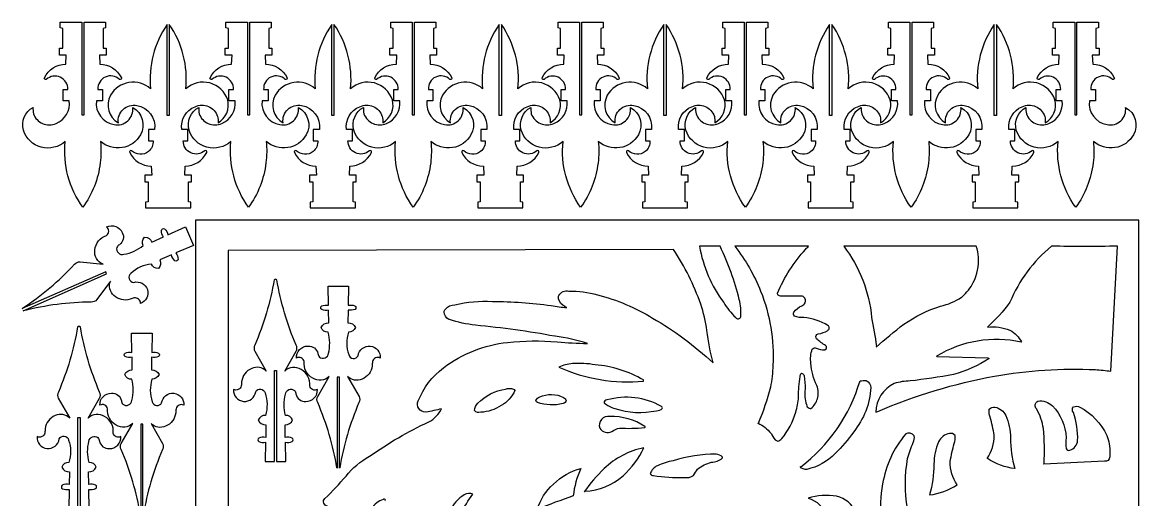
# Model space of a CAD drawing. Header units: millimetres. Extents: x -497 to 497, y -981 to 981.
# Drawn here: x -497 to 497, y 555 to 981 of the extents above; entities that cross this region are included whole.
import ezdxf

# ---------------------------------------------------------------- set-up
doc = ezdxf.new("R2010")
doc.units = ezdxf.units.MM
doc.layers.add('Image', color=70, linetype='Continuous')

msp = doc.modelspace()

# ---------------------------------------------------------------- linework, layer by layer
at = {"layer": 'Image'}
for points in [[(-427.74, 855.37, -0.125752), (-443.24, 815.75, -0.183089), (-458.94, 874.56, -0.543378), (-496.21, 884.46, -0.342025), (-487.63, 904.89, 0.070962), (-487.18, 899.17, 0.442806), (-467.13, 890.51, 0.342044), (-455.31, 910.71), (-460.66, 910.71), (-460.66, 920.91), (-456.68, 920.91, 0.668348), (-475.84, 929.75, -0.693962), (-477.53, 931.33, -0.285476), (-458.29, 943.48), (-457.95, 951.51), (-464.01, 951.51), (-464.01, 957.62), (-461.2, 957.62), (-461.2, 975.23), (-463.36, 975.71), (-463.36, 980.75), (-444.22, 980.75), (-444.22, 898.27), (-442.21, 898.27), (-442.21, 980.75), (-423.12, 980.75), (-423.12, 975.71), (-425.28, 975.23), (-425.28, 957.62), (-422.47, 957.62), (-422.47, 951.51), (-428.52, 951.51), (-428.18, 943.48, -0.285657), (-408.94, 931.33, -0.693962), (-410.63, 929.75, 0.690194), (-429.79, 920.91), (-425.81, 920.91), (-425.81, 910.71), (-431.16, 910.71, 0.402273), (-415.39, 889.46, 0.514022), (-398.84, 904.89, -0.411255), (-391.84, 880.36, -0.476881), (-427.54, 874.56, -0.056015)], [(-384.79, 865.56, -0.382105), (-399.83, 866.25, 0.693962), (-401.52, 864.67, 0.285657), (-382.28, 852.53), (-381.94, 844.5), (-388, 844.5), (-388, 838.38), (-385.18, 838.38), (-385.18, 820.77), (-387.35, 820.3), (-387.35, 815.25), (-347.11, 815.25), (-347.11, 820.3), (-349.27, 820.77), (-349.27, 838.38), (-346.46, 838.38), (-346.46, 844.5), (-352.51, 844.5), (-352.17, 852.53, 0.285476), (-332.93, 864.67, 0.693962), (-334.62, 866.25, -0.668348), (-353.78, 875.1), (-349.8, 875.1), (-349.8, 885.29), (-355.15, 885.29, -0.342044), (-343.33, 905.5, -0.442806), (-323.28, 896.84, -0.070962), (-322.83, 891.11, 0.342025), (-314.25, 911.54, 0.543378), (-351.52, 921.45, 0.177955), (-366.24, 978.86), (-366.24, 897.74), (-368.25, 897.74), (-368.25, 978.79, 0.17769), (-382.93, 921.45, 0.476881), (-418.62, 915.64, 0.411255), (-411.62, 891.11, -0.514022), (-395.08, 906.55, -0.402273), (-379.3, 885.29), (-384.65, 885.29), (-384.65, 875.1), (-380.67, 875.1, -0.243794)], [(-280.15, 855.37, -0.125752), (-295.64, 815.75, -0.183089), (-311.34, 874.56, -0.543378), (-348.62, 884.46, -0.342025), (-340.04, 904.89, 0.070962), (-339.59, 899.17, 0.442806), (-319.53, 890.51, 0.342044), (-307.72, 910.71), (-313.07, 910.71), (-313.07, 920.91), (-309.09, 920.91, 0.668348), (-328.25, 929.75, -0.693962), (-329.93, 931.33, -0.285476), (-310.7, 943.48), (-310.36, 951.51), (-316.41, 951.51), (-316.41, 957.62), (-313.6, 957.62), (-313.6, 975.23), (-315.76, 975.71), (-315.76, 980.75), (-296.63, 980.75), (-296.63, 898.27), (-294.62, 898.27), (-294.62, 980.75), (-275.52, 980.75), (-275.52, 975.71), (-277.68, 975.23), (-277.68, 957.62), (-274.87, 957.62), (-274.87, 951.51), (-280.93, 951.51), (-280.59, 943.48, -0.285657), (-261.35, 931.33, -0.693962), (-263.04, 929.75, 0.690194), (-282.2, 920.91), (-278.22, 920.91), (-278.22, 910.71), (-283.57, 910.71, 0.402273), (-267.79, 889.46, 0.514022), (-251.25, 904.89, -0.411255), (-244.25, 880.36, -0.476881), (-279.94, 874.56, -0.056015)], [(-238.1, 865.56, -0.382105), (-253.13, 866.25, 0.693962), (-254.82, 864.67, 0.285657), (-235.59, 852.53), (-235.25, 844.5), (-241.3, 844.5), (-241.3, 838.38), (-238.49, 838.38), (-238.49, 820.77), (-240.65, 820.3), (-240.65, 815.25), (-200.41, 815.25), (-200.41, 820.3), (-202.57, 820.77), (-202.57, 838.38), (-199.76, 838.38), (-199.76, 844.5), (-205.81, 844.5), (-205.47, 852.53, 0.285476), (-186.24, 864.67, 0.693962), (-187.93, 866.25, -0.668348), (-207.09, 875.1), (-203.11, 875.1), (-203.11, 885.29), (-208.45, 885.29, -0.342044), (-196.64, 905.5, -0.442806), (-176.59, 896.84, -0.070962), (-176.13, 891.11, 0.342025), (-167.55, 911.54, 0.543378), (-204.83, 921.45, 0.177955), (-219.55, 978.86), (-219.55, 897.74), (-221.56, 897.74), (-221.56, 978.79, 0.17769), (-236.23, 921.45, 0.476881), (-271.93, 915.64, 0.411255), (-264.93, 891.11, -0.514022), (-248.38, 906.55, -0.402273), (-232.61, 885.29), (-237.96, 885.29), (-237.96, 875.1), (-233.97, 875.1, -0.243794)], [(-133.45, 855.37, -0.125752), (-148.95, 815.75, -0.183089), (-164.65, 874.56, -0.543378), (-201.93, 884.46, -0.342025), (-193.34, 904.89, 0.070962), (-192.89, 899.17, 0.442806), (-172.84, 890.51, 0.342044), (-161.02, 910.71), (-166.37, 910.71), (-166.37, 920.91), (-162.39, 920.91, 0.668348), (-181.55, 929.75, -0.693962), (-183.24, 931.33, -0.285476), (-164.01, 943.48), (-163.67, 951.51), (-169.72, 951.51), (-169.72, 957.62), (-166.91, 957.62), (-166.91, 975.23), (-169.07, 975.71), (-169.07, 980.75), (-149.93, 980.75), (-149.93, 898.27), (-147.92, 898.27), (-147.92, 980.75), (-128.83, 980.75), (-128.83, 975.71), (-130.99, 975.23), (-130.99, 957.62), (-128.18, 957.62), (-128.18, 951.51), (-134.23, 951.51), (-133.89, 943.48, -0.285657), (-114.66, 931.33, -0.693962), (-116.34, 929.75, 0.690194), (-135.51, 920.91), (-131.52, 920.91), (-131.52, 910.71), (-136.87, 910.71, 0.402273), (-121.1, 889.46, 0.514022), (-104.55, 904.89, -0.411255), (-97.55, 880.36, -0.476881), (-133.25, 874.56, -0.056015)], [(-89.01, 865.56, -0.382105), (-104.05, 866.25, 0.693962), (-105.74, 864.67, 0.285657), (-86.5, 852.53), (-86.16, 844.5), (-92.21, 844.5), (-92.21, 838.38), (-89.4, 838.38), (-89.4, 820.77), (-91.56, 820.3), (-91.56, 815.25), (-51.32, 815.25), (-51.32, 820.3), (-53.48, 820.77), (-53.48, 838.38), (-50.67, 838.38), (-50.67, 844.5), (-56.73, 844.5), (-56.39, 852.53, 0.285476), (-37.15, 864.67, 0.693962), (-38.84, 866.25, -0.668348), (-58, 875.1), (-54.02, 875.1), (-54.02, 885.29), (-59.37, 885.29, -0.342044), (-47.55, 905.5, -0.442806), (-27.5, 896.84, -0.070962), (-27.05, 891.11, 0.342025), (-18.47, 911.54, 0.543378), (-55.74, 921.45, 0.177955), (-70.46, 978.86), (-70.46, 897.74), (-72.47, 897.74), (-72.47, 978.79, 0.17769), (-87.14, 921.45, 0.476881), (-122.84, 915.64, 0.411255), (-115.84, 891.11, -0.514022), (-99.29, 906.55, -0.402273), (-83.52, 885.29), (-88.87, 885.29), (-88.87, 875.1), (-84.89, 875.1, -0.243794)], [(15.63, 855.37, -0.125752), (0.14, 815.75, -0.183089), (-15.56, 874.56, -0.543378), (-52.84, 884.46, -0.342025), (-44.26, 904.89, 0.070962), (-43.81, 899.17, 0.442806), (-23.75, 890.51, 0.342044), (-11.94, 910.71), (-17.29, 910.71), (-17.29, 920.91), (-13.3, 920.91, 0.668348), (-32.47, 929.75, -0.693962), (-34.15, 931.33, -0.285476), (-14.92, 943.48), (-14.58, 951.51), (-20.63, 951.51), (-20.63, 957.62), (-17.82, 957.62), (-17.82, 975.23), (-19.98, 975.71), (-19.98, 980.75), (-0.84, 980.75), (-0.84, 898.27), (1.17, 898.27), (1.17, 980.75), (20.26, 980.75), (20.26, 975.71), (18.1, 975.23), (18.1, 957.62), (20.91, 957.62), (20.91, 951.51), (14.86, 951.51), (15.2, 943.48, -0.285657), (34.43, 931.33, -0.693962), (32.74, 929.75, 0.690194), (13.58, 920.91), (17.56, 920.91), (17.56, 910.71), (12.21, 910.71, 0.402273), (27.99, 889.46, 0.514022), (44.53, 904.89, -0.411255), (51.53, 880.36, -0.476881), (15.84, 874.56, -0.056015)], [(57.68, 865.56, -0.382105), (42.65, 866.25, 0.693962), (40.96, 864.67, 0.285657), (60.19, 852.53), (60.53, 844.5), (54.48, 844.5), (54.48, 838.38), (57.29, 838.38), (57.29, 820.77), (55.13, 820.3), (55.13, 815.25), (95.37, 815.25), (95.37, 820.3), (93.21, 820.77), (93.21, 838.38), (96.02, 838.38), (96.02, 844.5), (89.97, 844.5), (90.31, 852.53, 0.285476), (109.54, 864.67, 0.693962), (107.85, 866.25, -0.668348), (88.69, 875.1), (92.68, 875.1), (92.68, 885.29), (87.33, 885.29, -0.342044), (99.14, 905.5, -0.442806), (119.2, 896.84, -0.070962), (119.65, 891.11, 0.342025), (128.23, 911.54, 0.543378), (90.95, 921.45, 0.177955), (76.23, 978.86), (76.23, 897.74), (74.22, 897.74), (74.22, 978.79, 0.17769), (59.55, 921.45, 0.476881), (23.86, 915.64, 0.411255), (30.86, 891.11, -0.514022), (47.4, 906.55, -0.402273), (63.17, 885.29), (57.83, 885.29), (57.83, 875.1), (61.81, 875.1, -0.243794)], [(162.33, 855.37, -0.125752), (146.83, 815.75, -0.183089), (131.13, 874.56, -0.543378), (93.86, 884.46, -0.342025), (102.44, 904.89, 0.070962), (102.89, 899.17, 0.442806), (122.94, 890.51, 0.342044), (134.76, 910.71), (129.41, 910.71), (129.41, 920.91), (133.39, 920.91, 0.668348), (114.23, 929.75, -0.693962), (112.54, 931.33, -0.285476), (131.77, 943.48), (132.11, 951.51), (126.06, 951.51), (126.06, 957.62), (128.87, 957.62), (128.87, 975.23), (126.71, 975.71), (126.71, 980.75), (145.85, 980.75), (145.85, 898.27), (147.86, 898.27), (147.86, 980.75), (166.95, 980.75), (166.95, 975.71), (164.79, 975.23), (164.79, 957.62), (167.6, 957.62), (167.6, 951.51), (161.55, 951.51), (161.89, 943.48, -0.285657), (181.12, 931.33, -0.693962), (179.44, 929.75, 0.690194), (160.27, 920.91), (164.26, 920.91), (164.26, 910.71), (158.91, 910.71, 0.402273), (174.68, 889.46, 0.514022), (191.23, 904.89, -0.411255), (198.23, 880.36, -0.476881), (162.53, 874.56, -0.056015)], [(205.28, 865.56, -0.382105), (190.24, 866.25, 0.693962), (188.55, 864.67, 0.285657), (207.79, 852.53), (208.13, 844.5), (202.07, 844.5), (202.07, 838.38), (204.88, 838.38), (204.88, 820.77), (202.72, 820.3), (202.72, 815.25), (242.96, 815.25), (242.96, 820.3), (240.8, 820.77), (240.8, 838.38), (243.61, 838.38), (243.61, 844.5), (237.56, 844.5), (237.9, 852.53, 0.285476), (257.14, 864.67, 0.693962), (255.45, 866.25, -0.668348), (236.29, 875.1), (240.27, 875.1), (240.27, 885.29), (234.92, 885.29, -0.342044), (246.73, 905.5, -0.442806), (266.79, 896.84, -0.070962), (267.24, 891.11, 0.342025), (275.82, 911.54, 0.543378), (238.54, 921.45, 0.177955), (223.83, 978.86), (223.83, 897.74), (221.82, 897.74), (221.82, 978.79, 0.17769), (207.14, 921.45, 0.476881), (171.45, 915.64, 0.411255), (178.45, 891.11, -0.514022), (194.99, 906.55, -0.402273), (210.77, 885.29), (205.42, 885.29), (205.42, 875.1), (209.4, 875.1, -0.243794)], [(309.92, 855.37, -0.125752), (294.43, 815.75, -0.183089), (278.72, 874.56, -0.543378), (241.45, 884.46, -0.342025), (250.03, 904.89, 0.070962), (250.48, 899.17, 0.442806), (270.53, 890.51, 0.342044), (282.35, 910.71), (277, 910.71), (277, 920.91), (280.98, 920.91, 0.668348), (261.82, 929.75, -0.693962), (260.13, 931.33, -0.285476), (279.37, 943.48), (279.71, 951.51), (273.66, 951.51), (273.66, 957.62), (276.47, 957.62), (276.47, 975.23), (274.31, 975.71), (274.31, 980.75), (293.44, 980.75), (293.44, 898.27), (295.45, 898.27), (295.45, 980.75), (314.55, 980.75), (314.55, 975.71), (312.38, 975.23), (312.38, 957.62), (315.2, 957.62), (315.2, 951.51), (309.14, 951.51), (309.48, 943.48, -0.285657), (328.72, 931.33, -0.693962), (327.03, 929.75, 0.690194), (307.87, 920.91), (311.85, 920.91), (311.85, 910.71), (306.5, 910.71, 0.402273), (322.28, 889.46, 0.514022), (338.82, 904.89, -0.411255), (345.82, 880.36, -0.476881), (310.13, 874.56, -0.056015)], [(351.97, 865.56, -0.382105), (336.93, 866.25, 0.693962), (335.25, 864.67, 0.285657), (354.48, 852.53), (354.82, 844.5), (348.77, 844.5), (348.77, 838.38), (351.58, 838.38), (351.58, 820.77), (349.42, 820.3), (349.42, 815.25), (389.66, 815.25), (389.66, 820.3), (387.5, 820.77), (387.5, 838.38), (390.31, 838.38), (390.31, 844.5), (384.26, 844.5), (384.6, 852.53, 0.285476), (403.83, 864.67, 0.693962), (402.14, 866.25, -0.668348), (382.98, 875.1), (386.96, 875.1), (386.96, 885.29), (381.61, 885.29, -0.342044), (393.43, 905.5, -0.442806), (413.48, 896.84, -0.070962), (413.93, 891.11, 0.342025), (422.52, 911.54, 0.543378), (385.24, 921.45, 0.177955), (370.52, 978.86), (370.52, 897.74), (368.51, 897.74), (368.51, 978.79, 0.17769), (353.84, 921.45, 0.476881), (318.14, 915.64, 0.411255), (325.14, 891.11, -0.514022), (341.69, 906.55, -0.402273), (357.46, 885.29), (352.11, 885.29), (352.11, 875.1), (356.1, 875.1, -0.243794)], [(456.62, 855.37, -0.125752), (441.12, 815.75, -0.183089), (425.42, 874.56, -0.543378), (388.14, 884.46, -0.342025), (396.72, 904.89, 0.070962), (397.17, 899.17, 0.442806), (417.23, 890.51, 0.342044), (429.04, 910.71), (423.69, 910.71), (423.69, 920.91), (427.68, 920.91, 0.668348), (408.52, 929.75, -0.693962), (406.83, 931.33, -0.285476), (426.06, 943.48), (426.4, 951.51), (420.35, 951.51), (420.35, 957.62), (423.16, 957.62), (423.16, 975.23), (421, 975.71), (421, 980.75), (440.14, 980.75), (440.14, 898.27), (442.15, 898.27), (442.15, 980.75), (461.24, 980.75), (461.24, 975.71), (459.08, 975.23), (459.08, 957.62), (461.89, 957.62), (461.89, 951.51), (455.84, 951.51), (456.18, 943.48, -0.285657), (475.41, 931.33, -0.693962), (473.72, 929.75, 0.690194), (454.56, 920.91), (458.55, 920.91), (458.55, 910.71), (453.2, 910.71, 0.402273), (468.97, 889.46, 0.514022), (485.52, 904.89, -0.411255), (492.52, 880.36, -0.476881), (456.82, 874.56, -0.056015)], [(-422.1, 756.31), (-422.91, 758.15), (-497.14, 725.4, -0.210658), (-497.02, 725.71, 0.059291), (-450.63, 764.9, -0.248044), (-445.65, 767.15), (-425.27, 764.96, -0.35116), (-432.51, 777.72, -0.304334), (-422.17, 790.69, 0.502435), (-422.03, 798.24, -0.435338), (-408.12, 793.18, -0.382908), (-410.67, 782.39, 0.133888), (-412.96, 779.94, 0.600156), (-406.66, 773.9, 0.13246), (-389.47, 781.68, -0.331722), (-388.25, 789.07, -0.340003), (-381.67, 784.54), (-371.29, 789.37, -0.183169), (-373.23, 795.12, -0.599927), (-370.46, 796.42, -0.176895), (-367.47, 791.15), (-351.94, 798.37), (-344.55, 781.63), (-360.36, 775.03, -0.180821), (-358.47, 769.35, -0.599927), (-361.24, 768.05, -0.179213), (-364.25, 773.41), (-374.81, 769, -0.340003), (-375.9, 761.08, -0.28982), (-382.19, 765.16, 0.166429), (-400.37, 756.86, 0.704438), (-397.95, 748.81, -0.969952), (-391.9, 729.95, 0.483016), (-397.57, 734.94, 0.02743), (-401.16, 733.71, -0.277564), (-415.55, 737.14, -0.318641), (-418.67, 749.99), (-430.79, 733.46, -0.248044), (-435.81, 731.3, 0.059291), (-496.02, 723.45, -0.209547), (-496.33, 723.56)], [(124.35, 781.02), (105.99, 781.02, 0.118135), (127.56, 730.86, 0.075309), (138.25, 717.61, 0.672115), (142.81, 718.15, 0.083037), (141.44, 733.53, 0.051176)], [(203.03, 781.02), (137.46, 781.02, -0.071419), (160.45, 740.91, -0.107822), (171.43, 674.8, -0.031288), (169.22, 655.27, -0.032142), (158.25, 622.86), (158.13, 623.32, -0.120439), (169.55, 614.22, -0.013297), (170.48, 612.95, 0.208119), (175.04, 607.55, 0.016082), (175.59, 607.3, 0.234395), (179.28, 609.43, 0.099653), (191.72, 632.93, 0.053086), (194.23, 646.58, -0.042046), (195.6, 664.86, -0.211011), (196.71, 667.83, -0.243397), (199.06, 666.01, -0.047965), (199.25, 665.47, -0.035683), (199.99, 653.47, 0.109794), (201.33, 639.83, 0.307912), (203.65, 636.58, 0.104013), (205.23, 636.34, 0.14732), (211.05, 645.05, 0.173925), (210.46, 656.88, -0.09936), (205.25, 676.63, -0.11628), (206.35, 689.22, -0.313145), (210.01, 690.24, 0.149086), (217.65, 688.79, 0.315525), (219.21, 690.49, 0.275593), (218.34, 692.36, -0.056456), (210.32, 698.5, -0.436023), (210.63, 702.35, -0.099829), (211.68, 702.88, 0.106417), (220.18, 705.93, 0.536182), (220.39, 710.47, 0.112539), (198.87, 717.51, -0.13085), (190.66, 718.81, -0.314406), (190.12, 722.29, -0.132601), (197.11, 727.99, 0.225376), (200.1, 730.63, 0.326161), (198.84, 735.72, 0.067449), (197.72, 736.42, 0.00482), (178.02, 736.54, -0.266886), (175.76, 738, -0.116263), (175.49, 739.1, -0.085397), (200.41, 778.22, -0.006839)], [(234.5, 781.02, -0.068849), (251.37, 750.88, -0.07056), (259.3, 717.44, -0.012715), (263.65, 692), (263.41, 691.08, -0.019744), (287.89, 711.45, -0.070182), (320.67, 727.69, 0.091664), (339.35, 735.49), (339.91, 735.86, 0.092646), (349.88, 748.8, 0.138231), (354.44, 771.22, 0.059173), (352.52, 781.02)], [(264.77, 633.65, -0.055717), (368.68, 665.23, -0.055341), (458.57, 670.97, -0.026801), (472.41, 669.51), (478.41, 781.02, -0.00537), (419.4, 781.02, 0.11968), (382.51, 731.23, -0.056099), (362.52, 708.95, -0.123532), (382.5, 706.2, -0.13944), (392.85, 695.75), (392.51, 695.42, 0.195549), (317.11, 682.87), (317.46, 682.71), (362.69, 681.57), (363.91, 680.92, -0.079667), (332.22, 666.72, -0.018908), (293.51, 660.86, 0.074719), (279.41, 658.61, 0.284008), (263.03, 633)], [(-272.68, 670.33), (-270.67, 670.33), (-270.67, 589.1), (-262.52, 589.1), (-262.86, 606.23, 0.176895), (-256.83, 606.84, 0.599927), (-256.9, 609.89, 0.183169), (-262.94, 610.44), (-263.17, 621.88, 0.340003), (-256.37, 626.07, 0.331722), (-262.64, 630.18, -0.13246), (-262.82, 649.04, -0.600156), (-254.75, 652.36, -0.133888), (-253.43, 649.29, 0.382908), (-244.59, 642.59, 0.435338), (-234.34, 653.28, -0.502435), (-241.2, 656.46, 0.304334), (-248.89, 671.15, 0.35116), (-263.48, 669.68), (-253.26, 687.44, 0.248044), (-253.3, 692.9, -0.059291), (-270.43, 751.16, 0.319458), (-272.9, 751.16, -0.059291), (-290.03, 692.9, 0.248044), (-290.08, 687.44), (-279.85, 669.68, 0.318641), (-292.86, 672.02, 0.277564), (-301.81, 660.23, -0.02743), (-302.13, 656.46, -0.483016), (-308.99, 653.28, 0.969952), (-289.29, 651.2, -0.704438), (-280.95, 650.17, -0.166429), (-280.69, 630.18, 0.331722), (-286.96, 626.07, 0.340003), (-280.16, 621.88), (-280.39, 610.44, 0.179213), (-286.51, 609.85, 0.599927), (-286.43, 606.79, 0.180821), (-280.47, 606.23), (-280.81, 589.1), (-272.68, 589.1)], [(-214.67, 664.32), (-216.68, 664.32), (-216.68, 583.18, -0.210658), (-216.92, 583.41, 0.059291), (-234.04, 641.67, -0.248044), (-234.09, 647.14), (-223.86, 664.9, -0.35116), (-238.45, 663.43, -0.304334), (-246.14, 678.12, 0.502435), (-253, 681.3, -0.435338), (-242.76, 691.99, -0.382908), (-233.91, 685.29, 0.133888), (-232.59, 682.22, 0.600156), (-224.52, 685.54, 0.13246), (-224.7, 704.4, -0.331722), (-230.98, 708.51, -0.340003), (-224.17, 712.7), (-224.4, 724.14, -0.183169), (-230.45, 724.69, -0.599927), (-230.52, 727.74, -0.176895), (-224.48, 728.35), (-224.82, 745.48), (-206.53, 745.48), (-206.87, 728.35, -0.180821), (-200.91, 727.79, -0.599927), (-200.84, 724.73, -0.179213), (-206.95, 724.14), (-207.18, 712.7, -0.340003), (-200.38, 708.51, -0.28982), (-206.65, 704.4, 0.166429), (-206.39, 684.41, 0.704438), (-198.06, 683.38, -0.969952), (-178.35, 681.3, 0.483016), (-185.21, 678.12, 0.02743), (-185.54, 674.35, -0.277564), (-194.48, 662.56, -0.318641), (-207.49, 664.9), (-197.27, 647.14, -0.248044), (-197.32, 641.67, 0.059291), (-214.44, 583.41, -0.209547), (-214.67, 583.18)], [(56.04, 661.81, 0.109794), (12.97, 675.32, 0.056179), (-7.2, 676.46, 0.066282), (-19.22, 673.33, 0.132276), (56.16, 660.77, 0.176858)], [(196, 584.14, 0.158687), (248.95, 660.89, -0.083571), (254.57, 661.17, -0.27766), (258.56, 654.95, -0.158514), (243.3, 615.58, -0.045285), (226.65, 595.94, -0.147818), (201.71, 582.06, -0.311336), (195.78, 584.52)], [(-58.5, 652.51, -0.173408), (-70.64, 638.93, -0.130482), (-88.91, 632.95, -0.287618), (-94.43, 634.44, -0.180791), (-91.49, 641.06, -0.158045), (-66.71, 653.68, -0.14817), (-59.76, 653.61, -0.127873)], [(-12.7, 643.35, -0.269196), (-15.55, 640.77, -0.15087), (-38.3, 641.7, -0.142232), (-39.73, 643.33, -0.239256), (-36.33, 646.64, -0.229891), (-15.17, 646.15, -0.164868)], [(72.87, 636.23, 0.399385), (72.06, 638.22, 0.199752), (23.58, 643.96, 0.485403), (21.14, 641.15, 0.101265), (30.58, 636.33, 0.132419), (67.66, 634.34, 0.175719)], [(362.16, 591.78, 0.1557), (368.53, 612.46, 0.016663), (364.99, 628.55, -0.14797), (364.12, 635.6, -0.305411), (369.13, 637.48, -0.233597), (378.82, 630.17, -0.096163), (382.99, 610.1, 0.063277), (386.79, 582.67), (386.91, 582.67, -0.114416), (362.4, 591.66)], [(412.96, 587.37, 0.034011), (412.3, 618.38, 0.094734), (406.34, 635.71, -0.504838), (407.38, 642.92, -0.237109), (420.35, 638.68, -0.181586), (432.53, 610.26, 0.070621), (432.65, 600.58, 0.426753), (435.79, 599.19, 0.308438), (442.78, 607.68, 0.091465), (438.98, 632.67, -0.371966), (439.1, 637.83, -0.216292), (444.83, 637.59, -0.16251), (468.71, 612.37, -0.109609), (471.36, 596.7, -0.218881), (469.89, 589.92, -0.190384), (466.69, 589.33), (412.61, 586.55, 0.037992)], [(57, 619.4, 0.874802), (57.28, 620.29, 0.152847), (26.05, 629.26, 0.563483), (17.08, 618.69, 0.367131), (27.94, 615.73, -0.109815), (34.59, 618.86, 0.041457)], [(289.64, 613.64, 0.135411), (269.12, 568.99, 0.094059), (268.4, 536.36, 0.066353), (282.83, 542.29, 0.005462), (290.94, 547.11), (291.17, 547.2, -0.085705), (291.39, 591.78, -0.015323), (296.22, 606.04, 0.221704), (297.07, 611.9, 0.37923)], [(335.6, 568.35, -0.1557), (329.22, 589.04, -0.016663), (332.76, 605.12, 0.14797), (333.63, 612.18, 0.305411), (328.63, 614.05, 0.233597), (318.93, 606.74, 0.096163), (314.76, 586.67, -0.063277), (310.96, 559.25), (310.84, 559.25, 0.114416), (335.35, 568.23)], [(3.95, 562.47, 0.171406), (37.86, 576.34, 0.102962), (56.4, 601.19, 0.144732), (21.07, 582.7, 0.049874), (3.33, 562.01, -0.114898)], [(126.39, 592.86, 0.219096), (120.71, 595.56, 0.080648), (82.56, 589.73, 0.052945), (68.59, 585.33, 0.212147), (62.11, 578.24, 0.302887), (65, 576.43, 0.044686), (92.19, 574.88, 0.192265), (100.78, 576.57, -0.026199), (104.32, 582.26, -0.096105), (116.68, 588.42, 0.181817), (126.23, 592.07, 0.131427)], [(0.44, 582.81, 0.083975), (-6.49, 558.36, 0.014394), (-38.38, 546.46, -0.143557), (-24.12, 568.81, -0.136093)], [(245.15, 543.92, 0.236139), (228.08, 558.08, 0.120488), (202.74, 556.36, -0.24074), (219.29, 540.69), (219.41, 540.92, -0.08176)]]:
    msp.add_lwpolyline(points, format="xyb", close=True, dxfattribs=at)
msp.add_lwpolyline([(-342.86, -980.75), (497.14, -980.75), (497.14, 804.25), (-342.86, 804.25)], close=True, dxfattribs=at)
for points in [[(-225.26, 549.27, -0.641252), (-227.64, 556.14, 0.025497), (-208.84, 576.09, -0.096825), (-187.88, 593.72, -0.046013), (-135.19, 624.36, 0.150788), (-123.66, 636.1, -0.008689), (-123.79, 636.07, -0.029133), (-137.52, 633.14, -0.023772), (-137.9, 633.1, -0.574365), (-144.52, 643.1, -0.13821), (-122.06, 672.66, -0.000122), (-122.06, 672.67, -0.135207), (-64.98, 695.28, -0.001262), (-64.96, 695.28, -0.045259), (-20.82, 695.85, -0.00629), (-20.72, 695.84, 0.02302), (6.17, 694.31, 0.04319), (-22.58, 700.73, -0.012634), (-22.78, 700.77, 0.023636), (-93.49, 710.5, -0.01027), (-93.65, 710.52, -0.042971), (-116.79, 715.61, -0.042504), (-117.42, 715.86, -0.28009), (-121.39, 722.31, -0.188324), (-120.35, 725.03, -0.204807), (-111.96, 728.86, -0.069218), (-78.47, 731.83, -0.034051), (-26.21, 728.13, -0.011152), (-26.03, 728.1, 0.02707), (-12.13, 726.29, 0.007265), (-13.71, 727.04, -0.014897), (-13.92, 727.15, -0.204945), (-19.55, 734.1, -0.197511), (-19.2, 737.13, -0.335805), (-10.38, 741.05, -0.077716), (15.05, 737.73, -0.074177), (64.19, 717.03, -0.056452), (118.13, 677.04, -0.032617), (112.55, 705.85, 0.050003), (107.04, 729.42, 0.060471), (82.87, 778.25), (-313.93, 777.25), (-313.93, 338.75)], [(-437.52, 547.1), (-437.86, 564.23, 0.176895), (-431.83, 564.84, 0.599927), (-431.9, 567.89, 0.183169), (-437.94, 568.44), (-438.17, 579.88, 0.340003), (-431.37, 584.07, 0.331722), (-437.64, 588.18, -0.13246), (-437.82, 607.04, -0.600156), (-429.75, 610.36, -0.133888), (-428.43, 607.29, 0.382908), (-419.59, 600.59, 0.435338), (-409.34, 611.28, -0.502435), (-416.2, 614.46, 0.304334), (-423.89, 629.15, 0.35116), (-438.48, 627.68), (-428.26, 645.44, 0.248044), (-428.3, 650.9, -0.059291), (-445.43, 709.16, 0.319458), (-447.9, 709.16, -0.059291), (-465.03, 650.9, 0.248044), (-465.08, 645.44), (-454.85, 627.68, 0.318641), (-467.86, 630.02, 0.277564), (-476.81, 618.23, -0.02743), (-477.13, 614.46, -0.483016), (-483.99, 611.28, 0.969952), (-464.29, 609.2, -0.704438), (-455.95, 608.17, -0.166429), (-455.69, 588.18, 0.331722), (-461.96, 584.07, 0.340003), (-455.16, 579.88), (-455.39, 568.44, 0.179213), (-461.51, 567.85, 0.599927), (-461.43, 564.79, 0.180821), (-455.47, 564.23), (-455.81, 547.1)], [(-391.92, 541.41, 0.059291), (-409.04, 599.67, -0.248044), (-409.09, 605.14), (-398.86, 622.9, -0.35116), (-413.45, 621.43, -0.304334), (-421.14, 636.12, 0.502435), (-428, 639.3, -0.435338), (-417.76, 649.99, -0.382908), (-408.91, 643.29, 0.133888), (-407.59, 640.22, 0.600156), (-399.52, 643.54, 0.13246), (-399.7, 662.4, -0.331722), (-405.98, 666.51, -0.340003), (-399.17, 670.7), (-399.4, 682.14, -0.183169), (-405.45, 682.69, -0.599927), (-405.52, 685.74, -0.176895), (-399.48, 686.35), (-399.82, 703.48), (-381.53, 703.48), (-381.87, 686.35, -0.180821), (-375.91, 685.79, -0.599927), (-375.84, 682.73, -0.179213), (-381.95, 682.14), (-382.18, 670.7, -0.340003), (-375.38, 666.51, -0.28982), (-381.65, 662.4, 0.166429), (-381.39, 642.41, 0.704438), (-373.06, 641.38, -0.969952), (-353.35, 639.3, 0.483016), (-360.21, 636.12, 0.02743), (-360.54, 632.35, -0.277564), (-369.48, 620.56, -0.318641), (-382.49, 622.9), (-372.27, 605.14, -0.248044), (-372.32, 599.67, 0.059291), (-389.44, 541.41, -0.209547)], [(-389.67, 541.18), (-389.67, 622.32), (-391.68, 622.32), (-391.68, 541.18, -0.210658)], [(-113.5, 522.77, -0.101748), (-95.78, 559.92, 0.21198), (-103.58, 559.3, 0.151306), (-116.07, 545.16, -0.30387)], [(-173.85, 553.93, 0.750391), (-175.31, 555.46, -0.03091), (-175.76, 555.26, 0.147235), (-186.1, 547.44, -0.265233)]]:
    msp.add_lwpolyline(points, format="xyb", dxfattribs=at)
msp.add_lwpolyline([(-447.68, 547.1), (-447.68, 628.33), (-445.67, 628.33), (-445.67, 547.1)], dxfattribs=at)

doc.saveas('drawing.dxf')
